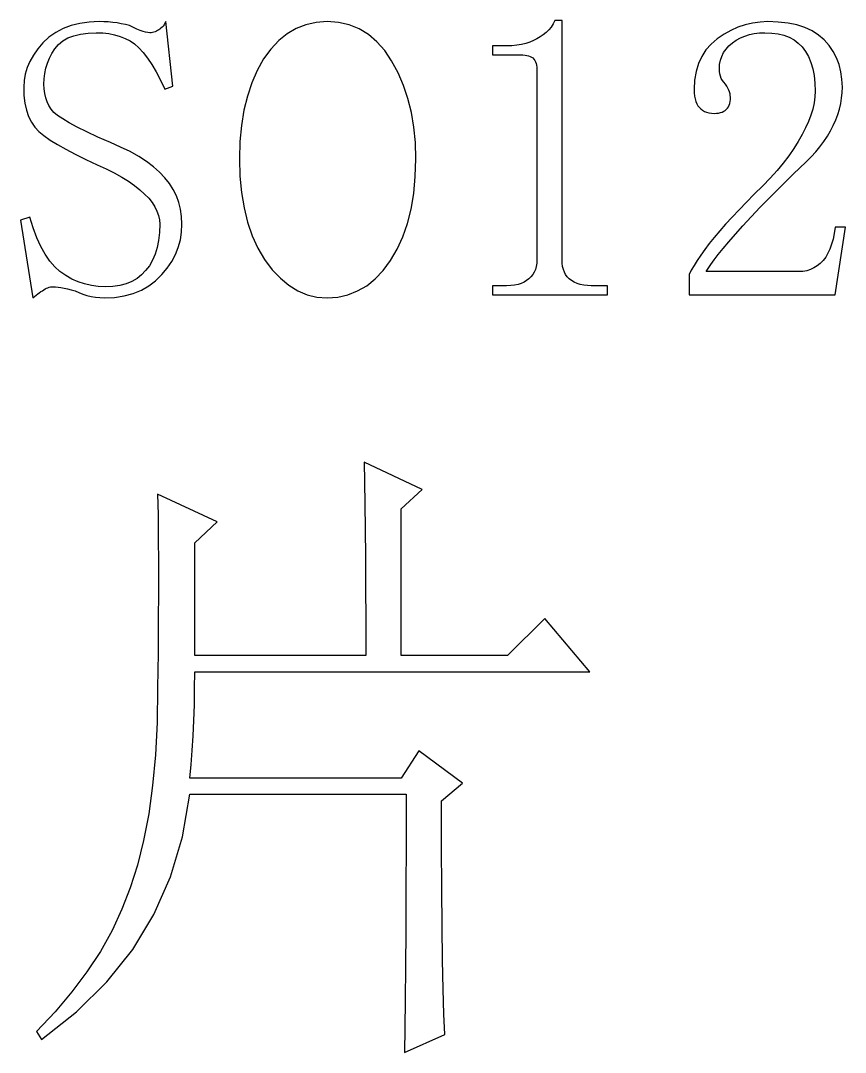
# Model space of a CAD drawing. Extents: x -190 to 190, y -140 to 140.
# Drawn here: x -163.21 to -151.85, y -122.09 to -107.88 of the extents above; entities that cross this region are included whole.
import ezdxf

# ---------------------------------------------------------------- set-up
doc = ezdxf.new("R2010")
doc.units = 0
doc.header["$MEASUREMENT"] = 0
doc.layers.get('0').update_dxf_attribs({"linetype": 'CONTINUOUS'})

msp = doc.modelspace()

# ---------------------------------------------------------------- linework, layer by layer
for points in [[(-162.312002, -109.787998), (-162.151992, -109.862002), (-162.151992, -109.862002), (-162.03, -109.917998), (-162.03, -109.917998), (-161.917998, -109.973994), (-161.917998, -109.973994), (-161.815, -110.031006), (-161.815, -110.031006), (-161.722002, -110.088994), (-161.722002, -110.088994), (-161.638008, -110.147002), (-161.638008, -110.147002), (-161.563994, -110.205996), (-161.563994, -110.205996), (-161.50001, -110.265), (-161.50001, -110.265), (-161.443994, -110.324004), (-161.443994, -110.324004), (-161.397998, -110.384004), (-161.397998, -110.384004), (-161.358994, -110.442998), (-161.358994, -110.442998), (-161.33, -110.503008), (-161.33, -110.503008), (-161.308008, -110.562998), (-161.308008, -110.562998), (-161.295996, -110.621992), (-161.295996, -110.621992), (-161.291006, -110.682002), (-161.291006, -110.682002), (-161.295, -110.797002), (-161.295, -110.797002), (-161.306992, -110.904004), (-161.306992, -110.904004), (-161.327002, -111.002998), (-161.327002, -111.002998), (-161.355, -111.093994), (-161.355, -111.093994), (-161.39001, -111.178008), (-161.39001, -111.178008), (-161.433994, -111.252998), (-161.433994, -111.252998), (-161.485996, -111.32), (-161.485996, -111.32), (-161.540996, -111.378994), (-161.540996, -111.378994), (-161.605, -111.428994), (-161.605, -111.428994), (-161.676006, -111.47), (-161.676006, -111.47), (-161.755996, -111.502002), (-161.755996, -111.502002), (-161.842998, -111.525), (-161.842998, -111.525), (-161.937998, -111.537998), (-161.937998, -111.537998), (-162.040996, -111.542998), (-162.040996, -111.542998), (-162.138994, -111.537998), (-162.138994, -111.537998), (-162.233994, -111.525996), (-162.233994, -111.525996), (-162.325996, -111.504004), (-162.325996, -111.504004), (-162.415, -111.475), (-162.415, -111.475), (-162.502002, -111.436006), (-162.502002, -111.436006), (-162.58501, -111.39), (-162.58501, -111.39), (-162.665996, -111.333994), (-162.665996, -111.333994), (-162.738994, -111.267998), (-162.738994, -111.267998), (-162.807998, -111.187998), (-162.807998, -111.187998), (-162.872002, -111.095), (-162.872002, -111.095), (-162.931992, -110.987002), (-162.931992, -110.987002), (-162.986992, -110.867002), (-162.986992, -110.867002), (-163.037002, -110.731992), (-163.037002, -110.731992), (-163.082998, -110.583994), (-163.082998, -110.583994), (-163.207988, -110.625996), (-163.207988, -110.625996), (-163.040996, -111.695), (-163.040996, -111.695), (-163.018008, -111.675996), (-163.018008, -111.675996), (-162.995, -111.657998), (-162.995, -111.657998), (-162.972002, -111.640996), (-162.972002, -111.640996), (-162.950996, -111.625), (-162.950996, -111.625), (-162.928994, -111.61), (-162.928994, -111.61), (-162.909004, -111.597002), (-162.909004, -111.597002), (-162.888008, -111.584004), (-162.888008, -111.584004), (-162.869004, -111.573008), (-162.869004, -111.573008), (-162.84999, -111.564004), (-162.84999, -111.564004), (-162.832002, -111.556006), (-162.832002, -111.556006), (-162.814004, -111.55), (-162.814004, -111.55), (-162.796006, -111.546006), (-162.796006, -111.546006), (-162.78, -111.543994), (-162.78, -111.543994), (-162.762998, -111.542998), (-162.762998, -111.542998), (-162.72999, -111.543994), (-162.72999, -111.543994), (-162.692998, -111.547002), (-162.692998, -111.547002), (-162.652998, -111.552998), (-162.652998, -111.552998), (-162.608994, -111.560996), (-162.608994, -111.560996), (-162.562002, -111.570996), (-162.562002, -111.570996), (-162.512002, -111.584004), (-162.512002, -111.584004), (-162.457998, -111.597998), (-162.457998, -111.597998), (-162.405, -111.624004), (-162.405, -111.624004), (-162.350996, -111.645996), (-162.350996, -111.645996), (-162.295996, -111.663994), (-162.295996, -111.663994), (-162.237998, -111.677998), (-162.237998, -111.677998), (-162.178994, -111.688008), (-162.178994, -111.688008), (-162.117998, -111.692998), (-162.117998, -111.692998), (-162.055, -111.695), (-162.055, -111.695), (-161.912988, -111.689004), (-161.912988, -111.689004), (-161.780996, -111.668994), (-161.780996, -111.668994), (-161.658008, -111.636992), (-161.658008, -111.636992), (-161.54499, -111.590996), (-161.54499, -111.590996), (-161.440996, -111.532002), (-161.440996, -111.532002), (-161.347998, -111.460996), (-161.347998, -111.460996), (-161.263008, -111.376006), (-161.263008, -111.376006), (-161.19, -111.287002), (-161.19, -111.287002), (-161.127002, -111.195), (-161.127002, -111.195), (-161.075996, -111.098994), (-161.075996, -111.098994), (-161.037002, -111), (-161.037002, -111), (-161.007998, -110.897002), (-161.007998, -110.897002), (-160.990996, -110.790996), (-160.990996, -110.790996), (-160.986006, -110.682002), (-160.986006, -110.682002), (-160.990996, -110.577002), (-160.990996, -110.577002), (-161.00501, -110.476006), (-161.00501, -110.476006), (-161.028994, -110.380996), (-161.028994, -110.380996), (-161.062998, -110.289004), (-161.062998, -110.289004), (-161.106006, -110.202998), (-161.106006, -110.202998), (-161.158994, -110.12), (-161.158994, -110.12), (-161.221992, -110.042998), (-161.221992, -110.042998), (-161.295, -109.965), (-161.295, -109.965), (-161.378994, -109.89), (-161.378994, -109.89), (-161.475, -109.817002), (-161.475, -109.817002), (-161.581992, -109.747998), (-161.581992, -109.747998), (-161.700996, -109.681006), (-161.700996, -109.681006), (-161.831006, -109.617998), (-161.831006, -109.617998), (-161.972002, -109.557002), (-161.972002, -109.557002), (-162.144004, -109.48), (-162.144004, -109.48), (-162.295996, -109.408994), (-162.295996, -109.408994), (-162.428008, -109.343994), (-162.428008, -109.343994), (-162.539004, -109.283994), (-162.539004, -109.283994), (-162.628994, -109.231006), (-162.628994, -109.231006), (-162.7, -109.182002), (-162.7, -109.182002), (-162.75001, -109.14), (-162.75001, -109.14), (-162.786006, -109.095), (-162.786006, -109.095), (-162.817998, -109.045996), (-162.817998, -109.045996), (-162.843008, -108.994004), (-162.843008, -108.994004), (-162.862998, -108.937998), (-162.862998, -108.937998), (-162.876992, -108.879004), (-162.876992, -108.879004), (-162.885996, -108.816992), (-162.885996, -108.816992), (-162.888008, -108.750996), (-162.888008, -108.750996), (-162.885, -108.676006), (-162.885, -108.676006), (-162.875996, -108.603994), (-162.875996, -108.603994), (-162.86001, -108.531992), (-162.86001, -108.531992), (-162.838994, -108.462998), (-162.838994, -108.462998), (-162.810996, -108.395), (-162.810996, -108.395), (-162.775996, -108.328994), (-162.775996, -108.328994), (-162.735996, -108.265), (-162.735996, -108.265), (-162.687002, -108.205996), (-162.687002, -108.205996), (-162.626992, -108.156006), (-162.626992, -108.156006), (-162.555996, -108.115), (-162.555996, -108.115), (-162.475, -108.084004), (-162.475, -108.084004), (-162.383008, -108.060996), (-162.383008, -108.060996), (-162.27999, -108.047002), (-162.27999, -108.047002), (-162.165996, -108.042998), (-162.165996, -108.042998), (-162.076992, -108.046006), (-162.076992, -108.046006), (-161.992998, -108.055), (-161.992998, -108.055), (-161.912988, -108.070996), (-161.912988, -108.070996), (-161.836992, -108.092998), (-161.836992, -108.092998), (-161.767002, -108.120996), (-161.767002, -108.120996), (-161.7, -108.155), (-161.7, -108.155), (-161.638008, -108.195), (-161.638008, -108.195), (-161.578994, -108.249004), (-161.578994, -108.249004), (-161.519004, -108.315), (-161.519004, -108.315), (-161.46, -108.392002), (-161.46, -108.392002), (-161.40001, -108.480996), (-161.40001, -108.480996), (-161.340996, -108.582002), (-161.340996, -108.582002), (-161.281006, -108.695), (-161.281006, -108.695), (-161.221992, -108.82), (-161.221992, -108.82), (-161.110996, -108.778994), (-161.110996, -108.778994), (-161.208008, -107.89), (-161.208008, -107.89), (-161.22, -107.912998), (-161.22, -107.912998), (-161.232988, -107.932998), (-161.232988, -107.932998), (-161.246006, -107.950996), (-161.246006, -107.950996), (-161.25999, -107.966992), (-161.25999, -107.966992), (-161.275, -107.980996), (-161.275, -107.980996), (-161.29, -107.992002), (-161.29, -107.992002), (-161.305, -108.001006), (-161.305, -108.001006), (-161.320996, -108.012002), (-161.320996, -108.012002), (-161.337998, -108.020996), (-161.337998, -108.020996), (-161.355, -108.029004), (-161.355, -108.029004), (-161.373008, -108.035), (-161.373008, -108.035), (-161.392002, -108.039004), (-161.392002, -108.039004), (-161.411006, -108.042002), (-161.411006, -108.042002), (-161.43, -108.042998), (-161.43, -108.042998), (-161.456006, -108.041006), (-161.456006, -108.041006), (-161.487002, -108.035), (-161.487002, -108.035), (-161.522002, -108.025), (-161.522002, -108.025), (-161.561992, -108.010996), (-161.561992, -108.010996), (-161.605996, -107.992998), (-161.605996, -107.992998), (-161.65499, -107.970996), (-161.65499, -107.970996), (-161.707998, -107.945), (-161.707998, -107.945), (-161.763994, -107.931006), (-161.763994, -107.931006), (-161.820996, -107.917998), (-161.820996, -107.917998), (-161.88, -107.908008), (-161.88, -107.908008), (-161.938994, -107.9), (-161.938994, -107.9), (-162, -107.894004), (-162, -107.894004), (-162.062002, -107.890996), (-162.062002, -107.890996), (-162.12501, -107.89), (-162.12501, -107.89), (-162.263008, -107.895996), (-162.263008, -107.895996), (-162.392002, -107.914004), (-162.392002, -107.914004), (-162.512002, -107.942998), (-162.512002, -107.942998), (-162.623008, -107.985), (-162.623008, -107.985), (-162.725, -108.039004), (-162.725, -108.039004), (-162.817998, -108.103994), (-162.817998, -108.103994), (-162.902002, -108.182002), (-162.902002, -108.182002), (-162.972002, -108.265), (-162.972002, -108.265), (-163.031992, -108.350996), (-163.031992, -108.350996), (-163.08001, -108.437002), (-163.08001, -108.437002), (-163.118008, -108.524004), (-163.118008, -108.524004), (-163.14501, -108.612002), (-163.14501, -108.612002), (-163.160996, -108.701992), (-163.160996, -108.701992), (-163.166006, -108.792998), (-163.166006, -108.792998), (-163.161992, -108.907002), (-163.161992, -108.907002), (-163.149004, -109.012998), (-163.149004, -109.012998), (-163.128008, -109.109004), (-163.128008, -109.109004), (-163.097988, -109.195996), (-163.097988, -109.195996), (-163.05999, -109.275), (-163.05999, -109.275), (-163.012998, -109.343994), (-163.012998, -109.343994), (-162.957998, -109.403994), (-162.957998, -109.403994), (-162.887012, -109.461006), (-162.887012, -109.461006), (-162.800996, -109.521006), (-162.800996, -109.521006), (-162.700996, -109.582998), (-162.700996, -109.582998), (-162.586006, -109.649004), (-162.586006, -109.649004), (-162.456006, -109.716992), (-162.456006, -109.716992), (-162.312002, -109.787998)], [(-158.986006, -107.89), (-159.135996, -107.9), (-159.135996, -107.9), (-159.278008, -107.932002), (-159.278008, -107.932002), (-159.411992, -107.983994), (-159.411992, -107.983994), (-159.537002, -108.057998), (-159.537002, -108.057998), (-159.652988, -108.152002), (-159.652988, -108.152002), (-159.760996, -108.267002), (-159.760996, -108.267002), (-159.860996, -108.404004), (-159.860996, -108.404004), (-159.949004, -108.561006), (-159.949004, -108.561006), (-160.024004, -108.731006), (-160.024004, -108.731006), (-160.08499, -108.915), (-160.08499, -108.915), (-160.133008, -109.110996), (-160.133008, -109.110996), (-160.166992, -109.320996), (-160.166992, -109.320996), (-160.187002, -109.543008), (-160.187002, -109.543008), (-160.193994, -109.779004), (-160.193994, -109.779004), (-160.187002, -110.017998), (-160.187002, -110.017998), (-160.165996, -110.243994), (-160.165996, -110.243994), (-160.12999, -110.455996), (-160.12999, -110.455996), (-160.080996, -110.653994), (-160.080996, -110.653994), (-160.017002, -110.839004), (-160.017002, -110.839004), (-159.939004, -111.01), (-159.939004, -111.01), (-159.847002, -111.167998), (-159.847002, -111.167998), (-159.740996, -111.307998), (-159.740996, -111.307998), (-159.629004, -111.426006), (-159.629004, -111.426006), (-159.512002, -111.522998), (-159.512002, -111.522998), (-159.389004, -111.598994), (-159.389004, -111.598994), (-159.26, -111.652002), (-159.26, -111.652002), (-159.125996, -111.685), (-159.125996, -111.685), (-158.986006, -111.695), (-158.986006, -111.695), (-158.839004, -111.685), (-158.839004, -111.685), (-158.699004, -111.653994), (-158.699004, -111.653994), (-158.565996, -111.601006), (-158.565996, -111.601006), (-158.440996, -111.527998), (-158.440996, -111.527998), (-158.324004, -111.432998), (-158.324004, -111.432998), (-158.214004, -111.317998), (-158.214004, -111.317998), (-158.111006, -111.181992), (-158.111006, -111.181992), (-158.019004, -111.027002), (-158.019004, -111.027002), (-157.940996, -110.857002), (-157.940996, -110.857002), (-157.877002, -110.671992), (-157.877002, -110.671992), (-157.827002, -110.472002), (-157.827002, -110.472002), (-157.792002, -110.256006), (-157.792002, -110.256006), (-157.771006, -110.025), (-157.771006, -110.025), (-157.763008, -109.779004), (-157.763008, -109.779004), (-157.76999, -109.557002), (-157.76999, -109.557002), (-157.791006, -109.346006), (-157.791006, -109.346006), (-157.82499, -109.144004), (-157.82499, -109.144004), (-157.872002, -108.951006), (-157.872002, -108.951006), (-157.933994, -108.767998), (-157.933994, -108.767998), (-158.007998, -108.595), (-158.007998, -108.595), (-158.097002, -108.432002), (-158.097002, -108.432002), (-158.192988, -108.287998), (-158.192988, -108.287998), (-158.3, -108.166006), (-158.3, -108.166006), (-158.417002, -108.067002), (-158.417002, -108.067002), (-158.544004, -107.988994), (-158.544004, -107.988994), (-158.681006, -107.933994), (-158.681006, -107.933994), (-158.828008, -107.900996), (-158.828008, -107.900996), (-158.986006, -107.89)], [(-155.75001, -111.167998), (-155.75001, -107.876006), (-155.75001, -107.876006), (-155.847002, -107.876006), (-155.847002, -107.876006), (-155.872002, -107.922002), (-155.872002, -107.922002), (-155.900996, -107.964004), (-155.900996, -107.964004), (-155.934004, -108.003994), (-155.934004, -108.003994), (-155.968994, -108.039004), (-155.968994, -108.039004), (-156.008008, -108.072002), (-156.008008, -108.072002), (-156.050996, -108.101006), (-156.050996, -108.101006), (-156.096992, -108.125996), (-156.096992, -108.125996), (-156.142998, -108.152002), (-156.142998, -108.152002), (-156.193008, -108.173994), (-156.193008, -108.173994), (-156.248008, -108.190996), (-156.248008, -108.190996), (-156.307998, -108.205), (-156.307998, -108.205), (-156.371992, -108.215), (-156.371992, -108.215), (-156.44, -108.221006), (-156.44, -108.221006), (-156.513008, -108.222998), (-156.513008, -108.222998), (-156.707998, -108.222998), (-156.707998, -108.222998), (-156.707998, -108.347998), (-156.707998, -108.347998), (-156.318994, -108.347998), (-156.318994, -108.347998), (-156.287998, -108.349004), (-156.287998, -108.349004), (-156.26, -108.352002), (-156.26, -108.352002), (-156.233994, -108.355996), (-156.233994, -108.355996), (-156.21001, -108.361992), (-156.21001, -108.361992), (-156.188994, -108.37), (-156.188994, -108.37), (-156.168994, -108.378994), (-156.168994, -108.378994), (-156.151992, -108.39), (-156.151992, -108.39), (-156.137998, -108.407002), (-156.137998, -108.407002), (-156.12499, -108.425), (-156.12499, -108.425), (-156.115, -108.445), (-156.115, -108.445), (-156.106992, -108.467002), (-156.106992, -108.467002), (-156.101006, -108.490996), (-156.101006, -108.490996), (-156.097998, -108.515996), (-156.097998, -108.515996), (-156.096992, -108.542998), (-156.096992, -108.542998), (-156.096992, -111.167998), (-156.096992, -111.167998), (-156.099004, -111.217002), (-156.099004, -111.217002), (-156.105996, -111.262998), (-156.105996, -111.262998), (-156.116992, -111.305), (-156.116992, -111.305), (-156.132998, -111.342002), (-156.132998, -111.342002), (-156.154004, -111.376006), (-156.154004, -111.376006), (-156.177998, -111.405996), (-156.177998, -111.405996), (-156.207998, -111.432002), (-156.207998, -111.432002), (-156.238008, -111.457002), (-156.238008, -111.457002), (-156.272988, -111.479004), (-156.272988, -111.479004), (-156.312002, -111.497002), (-156.312002, -111.497002), (-156.35499, -111.510996), (-156.35499, -111.510996), (-156.403008, -111.520996), (-156.403008, -111.520996), (-156.455996, -111.527002), (-156.455996, -111.527002), (-156.513008, -111.529004), (-156.513008, -111.529004), (-156.707998, -111.529004), (-156.707998, -111.529004), (-156.707998, -111.653994), (-156.707998, -111.653994), (-155.12501, -111.653994), (-155.12501, -111.653994), (-155.12501, -111.529004), (-155.12501, -111.529004), (-155.347002, -111.529004), (-155.347002, -111.529004), (-155.401006, -111.527002), (-155.401006, -111.527002), (-155.450996, -111.520996), (-155.450996, -111.520996), (-155.497998, -111.510996), (-155.497998, -111.510996), (-155.542002, -111.497002), (-155.542002, -111.497002), (-155.581992, -111.479004), (-155.581992, -111.479004), (-155.618994, -111.457002), (-155.618994, -111.457002), (-155.652002, -111.432002), (-155.652002, -111.432002), (-155.678008, -111.405996), (-155.678008, -111.405996), (-155.7, -111.376006), (-155.7, -111.376006), (-155.717998, -111.342002), (-155.717998, -111.342002), (-155.732002, -111.305), (-155.732002, -111.305), (-155.742002, -111.262998), (-155.742002, -111.262998), (-155.747998, -111.217002), (-155.747998, -111.217002), (-155.75001, -111.167998)], [(-152.266992, -108.737002), (-152.262998, -108.847998), (-152.262998, -108.847998), (-152.266992, -108.927998), (-152.266992, -108.927998), (-152.278008, -109.01), (-152.278008, -109.01), (-152.297002, -109.094004), (-152.297002, -109.094004), (-152.321992, -109.178994), (-152.321992, -109.178994), (-152.355996, -109.265996), (-152.355996, -109.265996), (-152.395996, -109.355), (-152.395996, -109.355), (-152.444004, -109.445), (-152.444004, -109.445), (-152.495996, -109.542002), (-152.495996, -109.542002), (-152.556006, -109.638994), (-152.556006, -109.638994), (-152.62499, -109.738994), (-152.62499, -109.738994), (-152.702998, -109.84), (-152.702998, -109.84), (-152.787998, -109.942998), (-152.787998, -109.942998), (-152.882998, -110.047998), (-152.882998, -110.047998), (-152.986006, -110.154004), (-152.986006, -110.154004), (-153.100996, -110.267002), (-153.100996, -110.267002), (-153.21, -110.375996), (-153.21, -110.375996), (-153.312002, -110.481006), (-153.312002, -110.481006), (-153.406992, -110.582002), (-153.406992, -110.582002), (-153.495996, -110.68), (-153.495996, -110.68), (-153.577998, -110.772998), (-153.577998, -110.772998), (-153.652002, -110.862002), (-153.652002, -110.862002), (-153.721006, -110.947002), (-153.721006, -110.947002), (-153.782998, -111.029004), (-153.782998, -111.029004), (-153.839004, -111.105996), (-153.839004, -111.105996), (-153.887998, -111.18), (-153.887998, -111.18), (-153.932002, -111.249004), (-153.932002, -111.249004), (-153.969004, -111.315), (-153.969004, -111.315), (-154, -111.376006), (-154, -111.376006), (-154, -111.653994), (-154, -111.653994), (-151.986006, -111.653994), (-151.986006, -111.653994), (-151.847002, -110.722998), (-151.847002, -110.722998), (-151.986006, -110.722998), (-151.986006, -110.722998), (-151.998994, -110.807002), (-151.998994, -110.807002), (-152.015996, -110.885), (-152.015996, -110.885), (-152.036992, -110.956992), (-152.036992, -110.956992), (-152.060996, -111.022998), (-152.060996, -111.022998), (-152.087998, -111.082002), (-152.087998, -111.082002), (-152.117998, -111.135), (-152.117998, -111.135), (-152.152002, -111.181992), (-152.152002, -111.181992), (-152.192998, -111.222002), (-152.192998, -111.222002), (-152.235996, -111.256006), (-152.235996, -111.256006), (-152.282002, -111.284004), (-152.282002, -111.284004), (-152.328994, -111.305996), (-152.328994, -111.305996), (-152.379004, -111.322002), (-152.379004, -111.322002), (-152.430996, -111.330996), (-152.430996, -111.330996), (-152.485996, -111.333994), (-152.485996, -111.333994), (-153.762998, -111.333994), (-153.762998, -111.333994), (-153.738008, -111.29), (-153.738008, -111.29), (-153.702002, -111.235996), (-153.702002, -111.235996), (-153.65499, -111.172002), (-153.65499, -111.172002), (-153.597998, -111.098994), (-153.597998, -111.098994), (-153.53, -111.015), (-153.53, -111.015), (-153.450996, -110.922998), (-153.450996, -110.922998), (-153.360996, -110.82), (-153.360996, -110.82), (-153.258994, -110.705), (-153.258994, -110.705), (-153.145, -110.58), (-153.145, -110.58), (-153.018994, -110.445996), (-153.018994, -110.445996), (-152.88, -110.302998), (-152.88, -110.302998), (-152.729004, -110.152002), (-152.729004, -110.152002), (-152.565, -109.990996), (-152.565, -109.990996), (-152.388008, -109.82), (-152.388008, -109.82), (-152.32, -109.752002), (-152.32, -109.752002), (-152.255996, -109.682998), (-152.255996, -109.682998), (-152.197002, -109.612998), (-152.197002, -109.612998), (-152.144004, -109.542002), (-152.144004, -109.542002), (-152.09501, -109.468994), (-152.09501, -109.468994), (-152.052002, -109.395), (-152.052002, -109.395), (-152.013008, -109.32), (-152.013008, -109.32), (-151.98, -109.245), (-151.98, -109.245), (-151.952002, -109.17), (-151.952002, -109.17), (-151.929004, -109.094004), (-151.929004, -109.094004), (-151.911006, -109.018994), (-151.911006, -109.018994), (-151.898994, -108.942998), (-151.898994, -108.942998), (-151.890996, -108.867998), (-151.890996, -108.867998), (-151.887998, -108.792998), (-151.887998, -108.792998), (-151.894004, -108.684004), (-151.894004, -108.684004), (-151.908994, -108.580996), (-151.908994, -108.580996), (-151.933994, -108.482002), (-151.933994, -108.482002), (-151.97, -108.388994), (-151.97, -108.388994), (-152.015996, -108.300996), (-152.015996, -108.300996), (-152.072002, -108.217998), (-152.072002, -108.217998), (-152.137998, -108.14), (-152.137998, -108.14), (-152.216006, -108.074004), (-152.216006, -108.074004), (-152.303994, -108.017002), (-152.303994, -108.017002), (-152.403994, -107.971992), (-152.403994, -107.971992), (-152.51499, -107.936006), (-152.51499, -107.936006), (-152.637002, -107.91), (-152.637002, -107.91), (-152.770996, -107.895), (-152.770996, -107.895), (-152.915996, -107.89), (-152.915996, -107.89), (-153.022002, -107.895), (-153.022002, -107.895), (-153.126006, -107.909004), (-153.126006, -107.909004), (-153.227002, -107.932998), (-153.227002, -107.932998), (-153.327002, -107.966992), (-153.327002, -107.966992), (-153.423994, -108.01), (-153.423994, -108.01), (-153.518008, -108.062998), (-153.518008, -108.062998), (-153.611006, -108.125996), (-153.611006, -108.125996), (-153.695, -108.197998), (-153.695, -108.197998), (-153.767002, -108.278994), (-153.767002, -108.278994), (-153.825996, -108.369004), (-153.825996, -108.369004), (-153.870996, -108.467998), (-153.870996, -108.467998), (-153.904004, -108.577002), (-153.904004, -108.577002), (-153.924004, -108.694004), (-153.924004, -108.694004), (-153.92999, -108.82), (-153.92999, -108.82), (-153.928994, -108.87), (-153.928994, -108.87), (-153.924004, -108.915), (-153.924004, -108.915), (-153.917002, -108.955), (-153.917002, -108.955), (-153.907002, -108.990996), (-153.907002, -108.990996), (-153.89501, -109.022002), (-153.89501, -109.022002), (-153.879004, -109.047998), (-153.879004, -109.047998), (-153.861006, -109.07), (-153.861006, -109.07), (-153.839004, -109.093008), (-153.839004, -109.093008), (-153.815, -109.110996), (-153.815, -109.110996), (-153.787998, -109.127002), (-153.787998, -109.127002), (-153.759004, -109.137998), (-153.759004, -109.137998), (-153.725996, -109.147002), (-153.725996, -109.147002), (-153.690996, -109.151992), (-153.690996, -109.151992), (-153.652002, -109.154004), (-153.652002, -109.154004), (-153.622002, -109.152998), (-153.622002, -109.152998), (-153.593008, -109.149004), (-153.593008, -109.149004), (-153.567002, -109.144004), (-153.567002, -109.144004), (-153.543994, -109.135996), (-153.543994, -109.135996), (-153.522002, -109.125), (-153.522002, -109.125), (-153.502998, -109.112998), (-153.502998, -109.112998), (-153.485996, -109.097998), (-153.485996, -109.097998), (-153.470996, -109.080996), (-153.470996, -109.080996), (-153.457998, -109.062002), (-153.457998, -109.062002), (-153.447998, -109.04), (-153.447998, -109.04), (-153.44, -109.017002), (-153.44, -109.017002), (-153.43501, -108.990996), (-153.43501, -108.990996), (-153.430996, -108.962002), (-153.430996, -108.962002), (-153.43, -108.932002), (-153.43, -108.932002), (-153.431992, -108.907002), (-153.431992, -108.907002), (-153.436006, -108.882998), (-153.436006, -108.882998), (-153.442998, -108.857998), (-153.442998, -108.857998), (-153.452988, -108.832002), (-153.452988, -108.832002), (-153.466006, -108.805), (-153.466006, -108.805), (-153.481006, -108.778994), (-153.481006, -108.778994), (-153.50001, -108.750996), (-153.50001, -108.750996), (-153.522002, -108.726006), (-153.522002, -108.726006), (-153.54, -108.7), (-153.54, -108.7), (-153.556006, -108.672002), (-153.556006, -108.672002), (-153.567998, -108.641992), (-153.567998, -108.641992), (-153.576006, -108.611006), (-153.576006, -108.611006), (-153.580996, -108.577998), (-153.580996, -108.577998), (-153.583008, -108.542998), (-153.583008, -108.542998), (-153.578994, -108.480996), (-153.578994, -108.480996), (-153.567998, -108.422998), (-153.567998, -108.422998), (-153.55, -108.367998), (-153.55, -108.367998), (-153.523994, -108.315996), (-153.523994, -108.315996), (-153.491006, -108.267998), (-153.491006, -108.267998), (-153.45, -108.222998), (-153.45, -108.222998), (-153.402002, -108.182002), (-153.402002, -108.182002), (-153.348994, -108.145), (-153.348994, -108.145), (-153.292002, -108.113994), (-153.292002, -108.113994), (-153.231992, -108.087998), (-153.231992, -108.087998), (-153.169004, -108.067998), (-153.169004, -108.067998), (-153.101992, -108.053994), (-153.101992, -108.053994), (-153.032002, -108.046006), (-153.032002, -108.046006), (-152.958008, -108.042998), (-152.958008, -108.042998), (-152.862002, -108.047002), (-152.862002, -108.047002), (-152.774004, -108.058994), (-152.774004, -108.058994), (-152.693008, -108.077998), (-152.693008, -108.077998), (-152.62, -108.106006), (-152.62, -108.106006), (-152.554004, -108.142002), (-152.554004, -108.142002), (-152.495, -108.185996), (-152.495, -108.185996), (-152.444004, -108.237002), (-152.444004, -108.237002), (-152.395996, -108.300996), (-152.395996, -108.300996), (-152.355996, -108.372002), (-152.355996, -108.372002), (-152.321992, -108.451006), (-152.321992, -108.451006), (-152.297002, -108.539004), (-152.297002, -108.539004), (-152.278008, -108.634004), (-152.278008, -108.634004), (-152.266992, -108.737002)], [(-160.811006, -117.078994), (-160.80999, -116.847002), (-160.80999, -116.847002), (-155.36501, -116.847002), (-155.36501, -116.847002), (-155.987988, -116.113994), (-155.987988, -116.113994), (-156.498994, -116.625), (-156.498994, -116.625), (-157.965, -116.625), (-157.965, -116.625), (-157.965, -114.602998), (-157.965, -114.602998), (-157.675996, -114.335996), (-157.675996, -114.335996), (-158.475996, -113.957998), (-158.475996, -113.957998), (-158.471006, -114.230996), (-158.471006, -114.230996), (-158.465996, -114.538994), (-158.465996, -114.538994), (-158.461006, -114.883994), (-158.461006, -114.883994), (-158.457998, -115.265), (-158.457998, -115.265), (-158.455996, -115.682002), (-158.455996, -115.682002), (-158.455, -116.135), (-158.455, -116.135), (-158.454004, -116.625), (-158.454004, -116.625), (-160.80999, -116.625), (-160.80999, -116.625), (-160.80999, -115.07), (-160.80999, -115.07), (-160.499004, -114.780996), (-160.499004, -114.780996), (-161.320996, -114.402998), (-161.320996, -114.402998), (-161.31499, -114.685996), (-161.31499, -114.685996), (-161.312002, -115.000996), (-161.312002, -115.000996), (-161.31, -115.35), (-161.31, -115.35), (-161.31, -115.730996), (-161.31, -115.730996), (-161.312002, -116.144004), (-161.312002, -116.144004), (-161.31499, -116.590996), (-161.31499, -116.590996), (-161.320996, -117.07), (-161.320996, -117.07), (-161.329004, -117.545), (-161.329004, -117.545), (-161.351992, -117.992998), (-161.351992, -117.992998), (-161.39001, -118.414004), (-161.39001, -118.414004), (-161.443994, -118.807002), (-161.443994, -118.807002), (-161.514004, -119.173994), (-161.514004, -119.173994), (-161.597998, -119.512998), (-161.597998, -119.512998), (-161.698994, -119.825), (-161.698994, -119.825), (-161.811992, -120.121006), (-161.811992, -120.121006), (-161.948994, -120.412998), (-161.948994, -120.412998), (-162.11, -120.7), (-162.11, -120.7), (-162.294004, -120.982002), (-162.294004, -120.982002), (-162.500996, -121.26), (-162.500996, -121.26), (-162.733008, -121.533994), (-162.733008, -121.533994), (-162.987988, -121.802998), (-162.987988, -121.802998), (-162.920996, -121.914004), (-162.920996, -121.914004), (-162.438008, -121.535), (-162.438008, -121.535), (-162.019004, -121.120996), (-162.019004, -121.120996), (-161.663994, -120.672998), (-161.663994, -120.672998), (-161.372002, -120.190996), (-161.372002, -120.190996), (-161.143008, -119.673994), (-161.143008, -119.673994), (-160.978008, -119.122002), (-160.978008, -119.122002), (-160.876006, -118.536006), (-160.876006, -118.536006), (-157.898994, -118.536006), (-157.898994, -118.536006), (-157.898994, -119.217998), (-157.898994, -119.217998), (-157.90001, -119.842002), (-157.90001, -119.842002), (-157.902998, -120.407998), (-157.902998, -120.407998), (-157.905996, -120.916006), (-157.905996, -120.916006), (-157.91, -121.366006), (-157.91, -121.366006), (-157.915, -121.757998), (-157.915, -121.757998), (-157.921006, -122.092002), (-157.921006, -122.092002), (-157.36499, -121.846992), (-157.36499, -121.846992), (-157.377002, -121.564004), (-157.377002, -121.564004), (-157.387002, -121.220996), (-157.387002, -121.220996), (-157.39501, -120.82), (-157.39501, -120.82), (-157.401992, -120.36), (-157.401992, -120.36), (-157.406006, -119.841006), (-157.406006, -119.841006), (-157.408994, -119.262002), (-157.408994, -119.262002), (-157.41, -118.625), (-157.41, -118.625), (-157.121006, -118.381006), (-157.121006, -118.381006), (-157.720996, -117.935996), (-157.720996, -117.935996), (-157.965, -118.313994), (-157.965, -118.313994), (-160.876006, -118.313994), (-160.876006, -118.313994), (-160.859004, -118.125996), (-160.859004, -118.125996), (-160.843994, -117.930996), (-160.843994, -117.930996), (-160.832002, -117.729004), (-160.832002, -117.729004), (-160.822002, -117.518994), (-160.822002, -117.518994), (-160.815, -117.302998), (-160.815, -117.302998), (-160.811006, -117.078994)]]:
    msp.add_lwpolyline(points)

doc.saveas('drawing.dxf')
